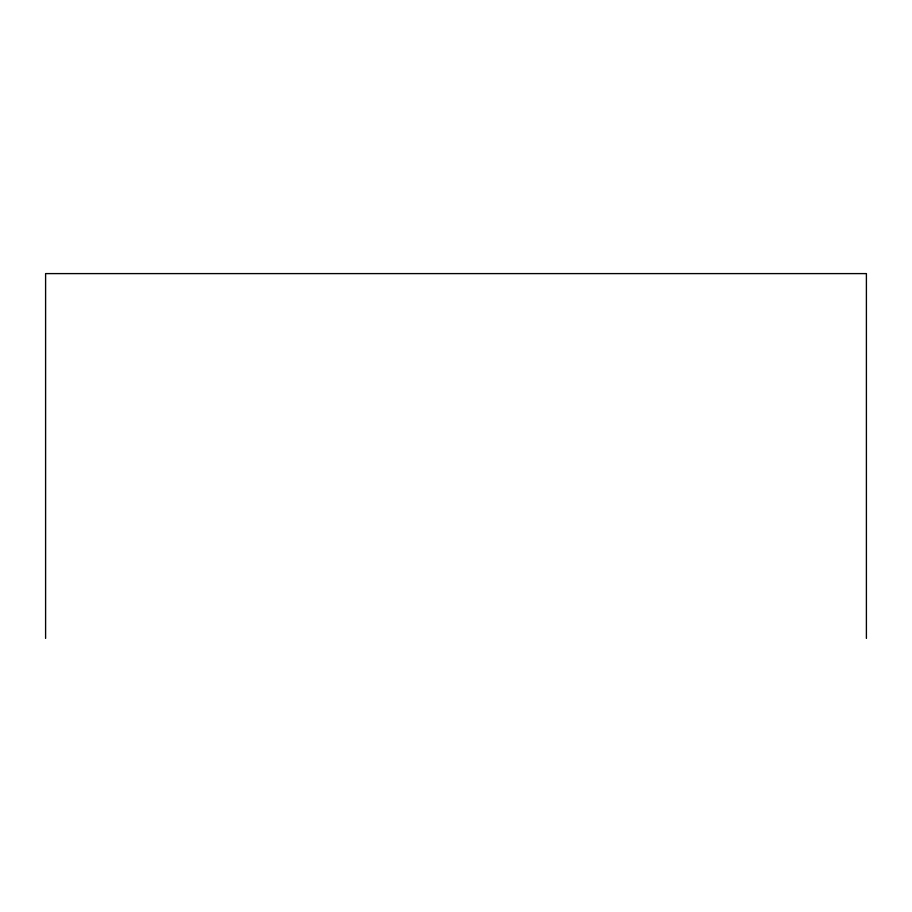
<?xml version="1.0" encoding="UTF-8"?>
<svg xmlns="http://www.w3.org/2000/svg" width="912" height="912" viewBox="0 0 912 912"><rect width="100%" height="100%" fill="white"/><g stroke="black" fill="none" stroke-linecap="round" stroke-linejoin="round"><path stroke-width="1.37" d="M866.4 638.4L866.4 273.6L45.6 273.6L45.6 638.4"/></g></svg>
